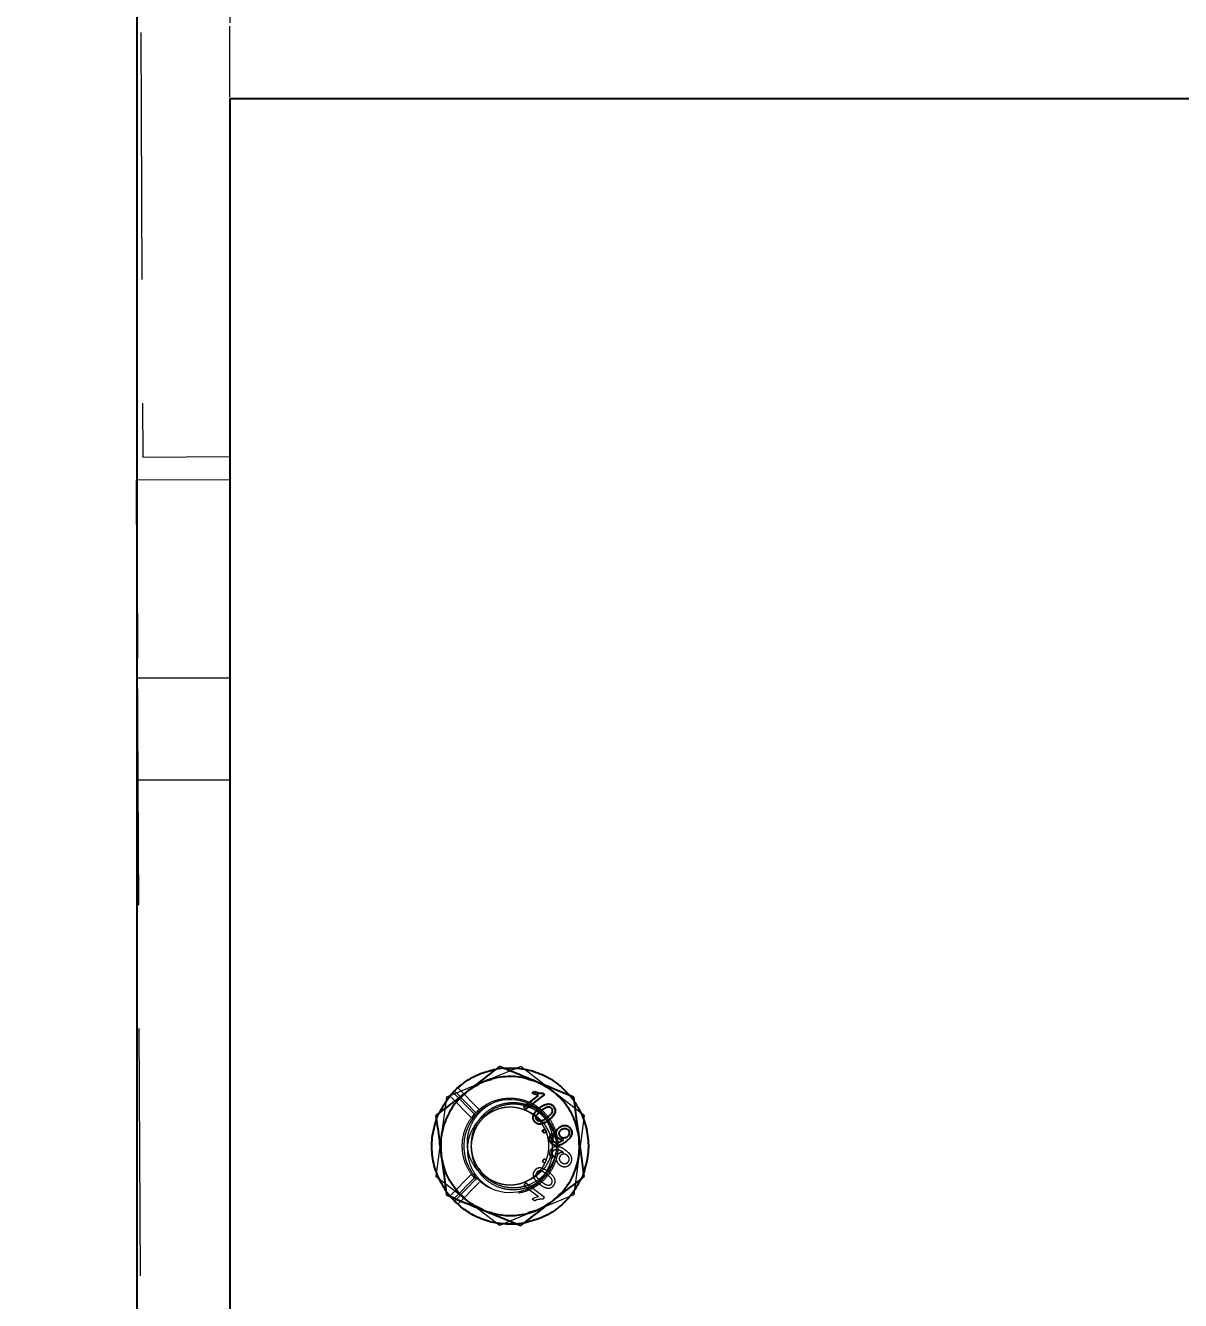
# Model space of a CAD drawing. Header units: millimetres. Extents: x 861 to 27901, y 673 to 17923.
# Drawn here: x 10047.2 to 10244.9, y 6566.1 to 6784.2 of the extents above; entities that cross this region are included whole.
import ezdxf

# ---------------------------------------------------------------- set-up
doc = ezdxf.new("R2010")
doc.units = ezdxf.units.MM
doc.header["$LTSCALE"] = 33.3
doc.linetypes.add('HIDDEN', pattern=[1.905, 1.27, -0.635])
doc.layers.add('CAPA_1', color=7, linetype='Continuous')
doc.styles.add('SLDTEXTSTYLE0', font='TXT', dxfattribs={"width": 0.75})
doc.dimstyles.new('SLDDIMSTYLE0', dxfattribs={"dimtxt": 66.6, "dimasz": 66.6, "dimexe": 0, "dimexo": 0.0625, "dimgap": 16.65, "dimtad": 2, "dimdec": 0, "dimlfac": 1.261261, "dimrnd": 1e-09, "dimzin": 12, "dimdsep": 46, "dimtxsty": 'SLDTEXTSTYLE0', "dimsah": 1, "dimcen": 0.09, "dimadec": 0, "dimazin": 3, "dimtfac": 1, "dimtdec": 0, "dimtofl": 0, "dimtmove": 0, "dimatfit": 3, "dimfxl": 1, "dimfrac": 2, "dimtolj": 1, "dimtzin": 12, "dimarcsym": 0})

# ---------------------------------------------------------------- blocks, each defined once
blk = doc.blocks.new('_D_13')
at = {"layer": 'CAPA_1', "transparency": 16777216}
for p, q in [((9823.17, 6912.25), (14695.32, 6912.25)), ((14662.02, 6912.25), (14662.02, 5357.98)), ((14240.18, 5357.98), (14695.32, 5357.98))]:
    blk.add_line(p, q, dxfattribs=at)
for points in [[(14662.02, 6912.25), (14651.77, 6845.65), (14672.27, 6845.65)], [(14662.02, 5357.98), (14672.27, 5424.58), (14651.77, 5424.58)]]:
    blk.add_solid(points, dxfattribs=at)
at = {"layer": 'CAPA_1', "transparency": 16777216, "insert": (14576.17, 6036.69), "char_height": 66.6, "attachment_point": 1, "rotation": 90, "style": 'SLDTEXTSTYLE0'}
blk.add_mtext('1960', dxfattribs=at)
blk = doc.blocks.new('_D_14')
at = {"layer": 'CAPA_1', "transparency": 16777216}
for p, q in [((9780.88, 6954.54), (9780.88, 7862.55)), ((10855.14, 5883.49), (10855.14, 7862.55)), ((9780.88, 7829.25), (10855.14, 7829.25))]:
    blk.add_line(p, q, dxfattribs=at)
for points in [[(9780.88, 7829.25), (9847.48, 7819.01), (9847.48, 7839.5)], [(10855.14, 7829.25), (10788.54, 7839.5), (10788.54, 7819.01)]]:
    blk.add_solid(points, dxfattribs=at)
at = {"layer": 'CAPA_1', "transparency": 16777216, "insert": (10219.59, 7915.1), "char_height": 66.6, "attachment_point": 1, "style": 'SLDTEXTSTYLE0'}
blk.add_mtext('1355', dxfattribs=at)

msp = doc.modelspace()

# ---------------------------------------------------------------- linework, layer by layer
at = {"color": 7, "linetype": 'Continuous', "lineweight": 25}
for p, q in [((10066.31, 6366.54), (10066.31, 7117.37)), ((10684.74, 6771.69), (10082.17, 6771.69)), ((10082.17, 6771.69), (10082.17, 6366.54)), ((10066.17, 6706.42), (10066.31, 6676.03)), ((10133.93, 6601.55), (10134.31, 6601.84)), ((10132.46, 6599.23), (10134.97, 6601.17)), ((10136.01, 6601.3), (10132.78, 6598.82)), ((10134.97, 6601.17), (10133.93, 6601.55)), ((10135.8, 6601.57), (10136.01, 6601.3)), ((10132.78, 6598.82), (10132.46, 6599.23)), ((10135.64, 6595.1), (10136.06, 6595.41)), ((10135.96, 6594.68), (10135.64, 6595.1)), ((10136.06, 6595.41), (10136.38, 6595)), ((10136.38, 6595), (10135.96, 6594.68)), ((10137.26, 6594.62), (10137.62, 6594.24)), ((10139.18, 6593.53), (10139.25, 6593.59)), ((10120.39, 6583.33), (10119.85, 6583.93)), ((10120.39, 6583.33), (10120.62, 6583.56)), ((10120.62, 6583.09), (10120.95, 6583.43))]:
    msp.add_line(p, q, dxfattribs=at)
at = {"color": 1, "linetype": 'HIDDEN', "lineweight": 18}
for p, q in [((10082.27, 6404.09), (10082.19, 6945.32)), ((10066.31, 6909.93), (10067.25, 6710.39)), ((10082.17, 6771.97), (10082.17, 6784.1)), ((10067.25, 6710.39), (10082.17, 6710.46)), ((10082.17, 6706.49), (10066.17, 6706.42)), ((10066.31, 6676.03), (10067.25, 6476.49)), ((10082.17, 6672.58), (10066.31, 6672.58)), ((10066.31, 6655.14), (10082.17, 6655.14)), ((10131.95, 6606.11), (10119.25, 6600.88)), ((10142.83, 6597.74), (10131.95, 6606.11)), ((10125.6, 6603.5), (10127.08, 6603.89)), ((10127.16, 6605.49), (10128.03, 6605.71)), ((10127.75, 6605.68), (10128.99, 6605.84)), ((10128.3, 6605.75), (10129.63, 6605.82)), ((10133.19, 6603.89), (10134.69, 6603.49)), ((10120.01, 6601.19), (10120.39, 6601.68)), ((10120.39, 6601.68), (10124.02, 6597.95)), ((10120.62, 6601.92), (10121.2, 6602.47)), ((10124.25, 6598.2), (10120.62, 6601.92)), ((10121.2, 6602.47), (10121.67, 6602.82)), ((10124.84, 6598.75), (10121.2, 6602.47)), ((10122.8, 6601.84), (10121.8, 6600.84)), ((10137.39, 6601.93), (10138.47, 6600.84)), ((10119.25, 6600.88), (10117.44, 6587.27)), ((10119.85, 6601.07), (10123.52, 6597.32)), ((10140.14, 6601.35), (10141.25, 6599.9)), ((10140.35, 6601.15), (10141.11, 6600.17)), ((10117.41, 6596.46), (10117.62, 6597.23)), ((10117.54, 6597.02), (10118.01, 6598.18)), ((10117.71, 6597.44), (10118.34, 6598.71)), ((10124.02, 6597.95), (10123.53, 6597.27)), ((10124.84, 6598.75), (10124.25, 6598.2)), ((10124.97, 6598.84), (10124.84, 6598.75)), ((10135.15, 6598.62), (10134.97, 6598.79)), ((10142.83, 6597.74), (10141.02, 6584.13)), ((10118.75, 6595.55), (10118.35, 6594.07)), ((10118.75, 6589.45), (10118.35, 6590.95)), ((10137.26, 6590.38), (10137.62, 6590.76)), ((10137.8, 6590.63), (10138, 6591.47)), ((10139.18, 6591.48), (10139.25, 6591.41)), ((10141.93, 6590.93), (10141.53, 6589.45)), ((10124.76, 6588.68), (10125.14, 6588.15)), ((10135.96, 6590.32), (10135.64, 6589.91)), ((10135.64, 6589.91), (10136.06, 6589.59)), ((10136.38, 6590), (10135.96, 6590.32)), ((10142.88, 6588.6), (10142.46, 6587.31)), ((10128.32, 6578.89), (10117.44, 6587.27)), ((10119.85, 6583.93), (10123.52, 6587.68)), ((10120.62, 6583.56), (10124.02, 6587.05)), ((10124.25, 6586.81), (10120.95, 6583.43)), ((10123.49, 6587.73), (10124.37, 6586.7)), ((10124.02, 6587.05), (10123.52, 6587.68)), ((10134.71, 6586.07), (10135.21, 6586.43)), ((10142.36, 6587.07), (10141.94, 6586.31)), ((10142.74, 6587.98), (10142.26, 6586.83)), ((10120.69, 6583.03), (10119.14, 6584.88)), ((10119.85, 6583.93), (10119.16, 6584.84)), ((10124.84, 6586.26), (10121.2, 6582.53)), ((10122.88, 6583.08), (10121.8, 6584.16)), ((10132.78, 6586.19), (10132.46, 6585.77)), ((10132.46, 6585.77), (10134.97, 6583.84)), ((10136.01, 6583.7), (10132.78, 6586.19)), ((10141.02, 6584.13), (10128.32, 6578.89)), ((10134.97, 6583.84), (10133.93, 6583.46)), ((10133.93, 6583.46), (10134.31, 6583.16)), ((10135.8, 6583.44), (10136.01, 6583.7)), ((10134.67, 6581.51), (10133.19, 6581.11)), ((10132.6, 6579.35), (10130.76, 6579.18)), ((10132.52, 6579.33), (10131.28, 6579.16))]:
    msp.add_line(p, q, dxfattribs=at)
msp.add_arc((10130.14, 6592.5), 7.93, 37.5876, 307.5876, dxfattribs=at)
at = {"color": 7, "linetype": 'Continuous', "lineweight": 25}
for points, knots in [([(10128.32, 6606.11), (10127.37, 6605.38), (10125.59, 6604.01), (10123.74, 6602.59), (10122.88, 6601.93)], [0, 0, 0, 0, 0.532771, 1, 1, 1, 1]), ([(10134.67, 6603.5), (10133.67, 6603.91), (10131.52, 6604.8), (10129.43, 6605.66), (10128.32, 6606.11)], [0, 0, 0, 0, 0.467229, 1, 1, 1, 1]), ([(10122.88, 6601.93), (10122.02, 6601.26), (10120.18, 6599.84), (10118.39, 6598.47), (10117.44, 6597.74)], [0, 0, 0, 0, 0.467229, 1, 1, 1, 1]), ([(10134.31, 6601.84), (10134.55, 6601.74), (10135.02, 6601.53), (10135.54, 6601.56), (10135.8, 6601.57)], [0, 0, 0, 0, 0.5008657, 1, 1, 1, 1]), ([(10141.02, 6600.88), (10139.91, 6601.34), (10137.83, 6602.2), (10135.68, 6603.08), (10134.67, 6603.5)], [0, 0, 0, 0, 0.532771, 1, 1, 1, 1]), ([(10135.17, 6599.01), (10135.35, 6599.15), (10135.72, 6599.42), (10136.26, 6599.66), (10136.72, 6599.72), (10137.07, 6599.66), (10137.37, 6599.5), (10137.52, 6599.32), (10137.6, 6599.23)], [0, 0, 0, 0, 0.250482, 0.500346, 0.631705, 0.750221, 0.874987, 1, 1, 1, 1]), ([(10141.93, 6594.07), (10141.78, 6595.15), (10141.47, 6597.46), (10141.18, 6599.69), (10141.02, 6600.88)], [0, 0, 0, 0, 0.467229, 1, 1, 1, 1]), ([(10117.44, 6597.74), (10117.6, 6596.55), (10117.9, 6594.32), (10118.2, 6592.01), (10118.35, 6590.93)], [0, 0, 0, 0, 0.532771, 1, 1, 1, 1]), ([(10134.33, 6596.72), (10134.24, 6596.86), (10134.09, 6597.08), (10134.06, 6597.38), (10134.06, 6597.55), (10134.08, 6597.64), (10134.09, 6597.68)], [0, 0, 0, 0, 0.498795, 0.749148, 0.874576, 1, 1, 1, 1]), ([(10134.09, 6597.68), (10134.14, 6597.81), (10134.24, 6598.09), (10134.61, 6598.55), (10134.94, 6598.82), (10135.17, 6599.01)], [0, 0, 0, 0, 0.249754, 0.499871, 1, 1, 1, 1]), ([(10134.7, 6597), (10134.66, 6597.08), (10134.57, 6597.22), (10134.56, 6597.47), (10134.62, 6597.72), (10134.9, 6598.13), (10135.23, 6598.39), (10135.49, 6598.6)], [0, 0, 0, 0, 0.124696, 0.249462, 0.374432, 0.499637, 1, 1, 1, 1]), ([(10136.44, 6597.36), (10136.18, 6597.16), (10135.84, 6596.91), (10135.37, 6596.74), (10135.12, 6596.75), (10134.88, 6596.82), (10134.76, 6596.94), (10134.7, 6597)], [0, 0, 0, 0, 0.50041, 0.625613, 0.75058, 0.875344, 1, 1, 1, 1]), ([(10135.49, 6598.6), (10135.67, 6598.73), (10135.94, 6598.93), (10136.34, 6599.14), (10136.56, 6599.19), (10136.67, 6599.21)], [0, 0, 0, 0, 0.5003723, 0.7505151, 1, 1, 1, 1]), ([(10137.22, 6598.95), (10137.27, 6598.88), (10137.36, 6598.74), (10137.37, 6598.48), (10137.31, 6598.24), (10137.03, 6597.82), (10136.7, 6597.56), (10136.44, 6597.36)], [0, 0, 0, 0, 0.124745, 0.249484, 0.374471, 0.499648, 1, 1, 1, 1]), ([(10136.67, 6599.21), (10136.72, 6599.21), (10136.83, 6599.21), (10136.98, 6599.16), (10137.12, 6599.07), (10137.19, 6598.99), (10137.22, 6598.95)], [0, 0, 0, 0, 0.250158, 0.500156, 0.750032, 1, 1, 1, 1]), ([(10137.6, 6599.23), (10137.66, 6599.14), (10137.79, 6598.95), (10137.88, 6598.61), (10137.85, 6598.26), (10137.56, 6597.62), (10137.11, 6597.24), (10136.76, 6596.94)], [0, 0, 0, 0, 0.125373, 0.250644, 0.375698, 0.501113, 1, 1, 1, 1]), ([(10136.76, 6596.94), (10136.57, 6596.81), (10136.2, 6596.53), (10135.67, 6596.29), (10135.21, 6596.23), (10134.86, 6596.28), (10134.56, 6596.46), (10134.41, 6596.63), (10134.33, 6596.72)], [0, 0, 0, 0, 0.250476, 0.500347, 0.625768, 0.750176, 0.87497, 1, 1, 1, 1]), ([(10138.26, 6594), (10138.22, 6594.07), (10138.12, 6594.21), (10138.05, 6594.44), (10138.02, 6594.68), (10138.05, 6594.93), (10138.13, 6595.16), (10138.29, 6595.45), (10138.47, 6595.61), (10138.6, 6595.72)], [0, 0, 0, 0, 0.125074, 0.250064, 0.373261, 0.500199, 0.624296, 0.750369, 1, 1, 1, 1]), ([(10138.73, 6594.17), (10138.67, 6594.26), (10138.59, 6594.39), (10138.55, 6594.6), (10138.55, 6594.76), (10138.6, 6594.92), (10138.69, 6595.11), (10138.81, 6595.22), (10138.89, 6595.29)], [0, 0, 0, 0, 0.249521, 0.373851, 0.499889, 0.624096, 0.750315, 1, 1, 1, 1]), ([(10138.6, 6595.72), (10138.74, 6595.82), (10138.96, 6595.96), (10139.3, 6596.04), (10139.56, 6596.05), (10139.81, 6596), (10140.13, 6595.87), (10140.31, 6595.68), (10140.43, 6595.56)], [0, 0, 0, 0, 0.249869, 0.376454, 0.500348, 0.627239, 0.750824, 1, 1, 1, 1]), ([(10138.89, 6595.29), (10138.99, 6595.35), (10139.18, 6595.48), (10139.47, 6595.52), (10139.69, 6595.49), (10139.91, 6595.41), (10140.03, 6595.29), (10140.11, 6595.21)], [0, 0, 0, 0, 0.25025, 0.499842, 0.629576, 0.750665, 1, 1, 1, 1]), ([(10140.43, 6595.56), (10140.49, 6595.46), (10140.62, 6595.27), (10140.7, 6594.94), (10140.7, 6594.6), (10140.58, 6594.17), (10140.24, 6593.71), (10139.89, 6593.43), (10139.71, 6593.28)], [0, 0, 0, 0, 0.125064, 0.25009, 0.37511, 0.500169, 0.749441, 1, 1, 1, 1]), ([(10140.11, 6595.21), (10140.16, 6595.11), (10140.25, 6594.97), (10140.27, 6594.76), (10140.25, 6594.59), (10140.2, 6594.44), (10140.09, 6594.25), (10139.96, 6594.14), (10139.88, 6594.07)], [0, 0, 0, 0, 0.249017, 0.372138, 0.499365, 0.623562, 0.749893, 1, 1, 1, 1]), ([(10137.12, 6593.1), (10137.04, 6593.22), (10136.92, 6593.39), (10136.86, 6593.68), (10136.86, 6593.96), (10136.97, 6594.31), (10137.16, 6594.52), (10137.26, 6594.62)], [0, 0, 0, 0, 0.249859, 0.375718, 0.500481, 0.749846, 1, 1, 1, 1]), ([(10139.71, 6593.28), (10139.51, 6593.14), (10139.12, 6592.85), (10138.54, 6592.61), (10138.05, 6592.57), (10137.69, 6592.64), (10137.36, 6592.82), (10137.2, 6593), (10137.12, 6593.1)], [0, 0, 0, 0, 0.2504849, 0.5001185, 0.6278992, 0.7500924, 0.8749937, 1, 1, 1, 1]), ([(10137.62, 6594.24), (10137.56, 6594.17), (10137.46, 6594.05), (10137.38, 6593.85), (10137.37, 6593.7), (10137.39, 6593.58), (10137.44, 6593.46), (10137.48, 6593.39), (10137.51, 6593.36)], [0, 0, 0, 0, 0.276477, 0.499318, 0.623718, 0.749496, 0.874756, 1, 1, 1, 1]), ([(10137.51, 6593.36), (10137.56, 6593.3), (10137.66, 6593.19), (10137.88, 6593.08), (10138.12, 6593.04), (10138.58, 6593.15), (10138.91, 6593.36), (10139.18, 6593.53)], [0, 0, 0, 0, 0.125207, 0.25031, 0.375339, 0.50062, 1, 1, 1, 1]), ([(10139.25, 6593.59), (10139.16, 6593.59), (10138.97, 6593.58), (10138.7, 6593.66), (10138.45, 6593.79), (10138.33, 6593.93), (10138.26, 6594)], [0, 0, 0, 0, 0.248943, 0.49945, 0.750285, 1, 1, 1, 1]), ([(10139.88, 6594.07), (10139.79, 6594.01), (10139.65, 6593.92), (10139.44, 6593.86), (10139.28, 6593.85), (10139.12, 6593.88), (10138.92, 6593.97), (10138.81, 6594.09), (10138.73, 6594.17)], [0, 0, 0, 0, 0.249976, 0.378222, 0.500342, 0.627452, 0.750811, 1, 1, 1, 1]), ([(10142.83, 6587.27), (10142.67, 6588.46), (10142.38, 6590.69), (10142.07, 6593), (10141.93, 6594.07)], [0, 0, 0, 0, 0.532771, 1, 1, 1, 1]), ([(10118.35, 6590.93), (10118.49, 6589.85), (10118.8, 6587.55), (10119.1, 6585.32), (10119.25, 6584.13)], [0, 0, 0, 0, 0.467229, 1, 1, 1, 1]), ([(10137.39, 6583.08), (10138.25, 6583.74), (10140.1, 6585.16), (10141.88, 6586.53), (10142.83, 6587.27)], [0, 0, 0, 0, 0.467229, 1, 1, 1, 1]), ([(10119.25, 6584.13), (10120.36, 6583.67), (10122.45, 6582.81), (10124.6, 6581.92), (10125.6, 6581.51)], [0, 0, 0, 0, 0.532771, 1, 1, 1, 1]), ([(10131.95, 6578.89), (10132.9, 6579.62), (10134.69, 6581), (10136.53, 6582.42), (10137.39, 6583.08)], [0, 0, 0, 0, 0.532771, 1, 1, 1, 1]), ([(10125.6, 6581.51), (10126.61, 6581.09), (10128.76, 6580.21), (10130.84, 6579.35), (10131.95, 6578.89)], [0, 0, 0, 0, 0.467229, 1, 1, 1, 1])]:
    msp.add_open_spline(points, degree=3, knots=knots, dxfattribs=at)
for points in [[(10118.01, 6598.18), (10118.53, 6599.11), (10119.56, 6600.98), (10121.9, 6603.2), (10124.65, 6604.89), (10126.72, 6605.41), (10127.75, 6605.68)], [(10134.67, 6603.5), (10133.68, 6603.82), (10131.7, 6604.47), (10128.55, 6604.41), (10125.49, 6603.64), (10123.75, 6602.5), (10122.88, 6601.93)], [(10128.99, 6605.84), (10130.06, 6605.86), (10132.19, 6605.9), (10135.28, 6604.98), (10138.12, 6603.45), (10139.61, 6601.92), (10140.35, 6601.15)], [(10122.88, 6601.93), (10122.11, 6601.23), (10120.56, 6599.84), (10119.03, 6597.08), (10118.17, 6594.05), (10118.29, 6591.97), (10118.35, 6590.93)], [(10141.93, 6594.07), (10141.71, 6595.09), (10141.28, 6597.13), (10139.66, 6599.83), (10137.46, 6602.09), (10135.6, 6603.03), (10134.67, 6603.5)], [(10141.11, 6600.17), (10141.66, 6599.25), (10142.76, 6597.42), (10143.52, 6594.28), (10143.61, 6591.06), (10143.03, 6589.01), (10142.74, 6587.98)], [(10119.16, 6584.84), (10118.61, 6585.75), (10117.51, 6587.58), (10116.76, 6590.72), (10116.66, 6593.94), (10117.25, 6596), (10117.54, 6597.02)], [(10137.39, 6583.08), (10138.17, 6583.77), (10139.72, 6585.17), (10141.24, 6587.92), (10142.1, 6590.95), (10141.98, 6593.03), (10141.93, 6594.07)], [(10125.6, 6581.51), (10124.67, 6581.98), (10122.81, 6582.91), (10120.62, 6585.18), (10118.99, 6587.87), (10118.56, 6589.91), (10118.35, 6590.93)], [(10142.26, 6586.83), (10141.74, 6585.89), (10140.71, 6584.03), (10138.37, 6581.81), (10135.62, 6580.11), (10133.56, 6579.59), (10132.52, 6579.33)], [(10131.28, 6579.16), (10130.3, 6579.14), (10128.34, 6579.1), (10125.48, 6579.85), (10122.82, 6581.13), (10121.35, 6582.44), (10120.62, 6583.09)], [(10125.6, 6581.51), (10126.59, 6581.18), (10128.57, 6580.54), (10131.72, 6580.59), (10134.78, 6581.36), (10136.52, 6582.51), (10137.39, 6583.08)]]:
    msp.add_open_spline(points, degree=3, dxfattribs=at)
at = {"color": 1, "linetype": 'HIDDEN', "lineweight": 18}
for points in [[(10123.52, 6587.68), (10123.23, 6588.12), (10122.66, 6589.01), (10122.15, 6590.5), (10121.91, 6592.06), (10121.98, 6593.64), (10122.34, 6595.18), (10123, 6596.62), (10123.91, 6597.9), (10125.06, 6598.99), (10126.39, 6599.84), (10127.86, 6600.42), (10129.41, 6600.71), (10130.99, 6600.7), (10132.54, 6600.39), (10134, 6599.78), (10135.32, 6598.91), (10136.44, 6597.81), (10137.34, 6596.5), (10137.97, 6595.06), (10138.31, 6593.51), (10138.36, 6591.94), (10138.1, 6590.38), (10137.55, 6588.9), (10136.72, 6587.55), (10135.66, 6586.38), (10134.39, 6585.44), (10132.96, 6584.76), (10131.43, 6584.36), (10129.86, 6584.27), (10128.29, 6584.47), (10126.79, 6584.97), (10125.41, 6585.74), (10124.64, 6586.45), (10124.25, 6586.81)], [(10136.42, 6597.34), (10136.71, 6596.91), (10137.3, 6596.05), (10137.84, 6594.57), (10138.11, 6593.02), (10138.04, 6591.98), (10138, 6591.46)], [(10124.87, 6588.45), (10124.63, 6588.81), (10124.14, 6589.53), (10123.69, 6590.77), (10123.45, 6592.07), (10123.52, 6592.94), (10123.55, 6593.37)]]:
    msp.add_open_spline(points, degree=3, dxfattribs=at)
for points, knots in [([(10127.75, 6586.31), (10127.27, 6586.48), (10126.32, 6586.83), (10125.08, 6587.74), (10124.08, 6588.88), (10123.42, 6590.06), (10123.05, 6591.15), (10122.86, 6592.07), (10122.8, 6592.99), (10122.85, 6593.9), (10123.05, 6595.04), (10123.53, 6596.36), (10124.4, 6597.72), (10125.53, 6598.9), (10126.44, 6599.46), (10126.9, 6599.74)], [0, 0, 0, 0, 0.0884669, 0.1769349, 0.2650834, 0.3527, 0.4108612, 0.4655161, 0.5166219, 0.5704007, 0.624458, 0.7185526, 0.8130007, 0.9065185, 1, 1, 1, 1]), ([(10123.55, 6593.37), (10123.6, 6593.84), (10123.71, 6594.76), (10124.31, 6596.32), (10125.44, 6597.89), (10127.17, 6599.18), (10129.16, 6599.89), (10131.26, 6600.03), (10133.31, 6599.57), (10135.1, 6598.65), (10136.01, 6597.75), (10136.42, 6597.34)], [0, 0, 0, 0, 0.081677, 0.161349, 0.291035, 0.413148, 0.534221, 0.654764, 0.776345, 0.898838, 1, 1, 1, 1]), ([(10138, 6593.54), (10137.91, 6593.91), (10137.72, 6594.65), (10137.29, 6595.6), (10136.79, 6596.43), (10136.2, 6597.19), (10135.27, 6598.1), (10134.3, 6598.74), (10133.43, 6599.12), (10132.95, 6599.3), (10132.43, 6599.46), (10131.41, 6599.67), (10129.87, 6599.71), (10127.93, 6599.2), (10126.37, 6598.34), (10125.7, 6597.51), (10125.46, 6597.21)], [0, 0, 0, 0, 0.070135, 0.140281, 0.190687, 0.249196, 0.315697, 0.431363, 0.460405, 0.489473, 0.525566, 0.561183, 0.681036, 0.804508, 0.929083, 1, 1, 1, 1]), ([(10132.99, 6599.9), (10133.81, 6599.41), (10135.22, 6598.56), (10136.7, 6596.48), (10137.42, 6594.49), (10137.4, 6593.11), (10137.4, 6592.61)], [0, 0, 0, 0, 0.314683, 0.541267, 0.834431, 1, 1, 1, 1]), ([(10127.75, 6598.7), (10127.27, 6598.52), (10126.32, 6598.17), (10125.08, 6597.26), (10124.08, 6596.12), (10123.42, 6594.94), (10123.05, 6593.85), (10122.86, 6592.93), (10122.8, 6592.02), (10122.85, 6591.11), (10123.05, 6589.97), (10123.53, 6588.65), (10124.4, 6587.28), (10125.53, 6586.1), (10126.44, 6585.54), (10126.9, 6585.26)], [0, 0, 0, 0, 0.0884669, 0.1769351, 0.2650838, 0.3527004, 0.4108615, 0.4655166, 0.5166225, 0.5704014, 0.6244588, 0.718553, 0.8130009, 0.9065186, 1, 1, 1, 1]), ([(10124.87, 6588.45), (10124.77, 6588.6), (10124.49, 6588.98), (10124.07, 6589.75), (10123.72, 6590.68), (10123.52, 6591.68), (10123.48, 6592.55), (10123.58, 6593.97), (10124.04, 6595.34), (10124.84, 6596.53), (10125.41, 6597.19), (10126.15, 6597.85), (10127.15, 6598.48), (10128.18, 6598.88), (10129.06, 6599.07), (10129.79, 6599.15), (10130.43, 6599.15), (10131.15, 6599.08), (10131.86, 6598.94), (10132.68, 6598.66), (10133.52, 6598.24), (10134.29, 6597.71), (10134.93, 6597.12), (10135.4, 6596.57), (10135.82, 6595.97), (10136.23, 6595.2), (10136.53, 6594.37), (10136.7, 6593.59), (10136.78, 6592.87), (10136.78, 6592.22), (10136.72, 6591.57), (10136.62, 6591), (10136.44, 6590.37), (10136.2, 6589.76), (10135.81, 6589), (10135.17, 6588.11), (10134.24, 6587.23), (10133.14, 6586.53), (10132.11, 6586.13), (10131.23, 6585.94), (10130.48, 6585.85), (10129.84, 6585.86), (10129.41, 6585.9), (10129.08, 6585.94), (10128.63, 6586.02), (10128.01, 6586.2), (10127.4, 6586.44), (10126.82, 6586.73), (10126.31, 6587.07), (10125.87, 6587.41), (10125.38, 6587.85), (10125.08, 6588.21), (10124.87, 6588.45)], [0, 0, 0, 0, 0.01314, 0.034011, 0.062596, 0.084729, 0.106977, 0.125154, 0.187318, 0.207595, 0.228024, 0.249854, 0.278759, 0.312342, 0.328749, 0.343676, 0.365095, 0.374879, 0.395718, 0.416558, 0.437428, 0.462841, 0.483659, 0.499913, 0.515355, 0.536194, 0.562424, 0.5782, 0.593707, 0.614367, 0.624959, 0.640593, 0.656226, 0.67186, 0.687493, 0.718269, 0.749968, 0.778469, 0.812432, 0.828091, 0.843726, 0.866145, 0.874033, 0.87496, 0.89059, 0.906221, 0.921852, 0.937484, 0.952714, 0.966021, 0.977405, 1, 1, 1, 1]), ([(10124.87, 6588.45), (10125.07, 6588.22), (10125.56, 6587.64), (10126.27, 6587.08), (10126.92, 6586.69), (10127.38, 6586.45), (10127.96, 6586.22), (10128.4, 6586.09), (10128.64, 6586.03), (10128.64, 6586.03), (10128.64, 6586.03), (10128.64, 6586.03), (10128.64, 6586.03), (10128.64, 6586.03), (10128.65, 6586.03), (10128.67, 6586.03), (10128.7, 6586.02), (10128.76, 6586), (10128.98, 6585.96), (10129.69, 6585.85), (10130.5, 6585.84), (10131.29, 6585.96), (10131.74, 6586.05), (10132.24, 6586.2), (10132.69, 6586.37), (10132.96, 6586.49), (10133.24, 6586.63), (10133.58, 6586.81), (10134.06, 6587.13), (10134.5, 6587.49), (10134.89, 6587.86), (10135.28, 6588.28), (10135.67, 6588.8), (10135.97, 6589.31), (10136.13, 6589.65), (10136.26, 6589.92), (10136.41, 6590.29), (10136.57, 6590.83), (10136.69, 6591.39), (10136.77, 6591.99), (10136.79, 6592.58), (10136.75, 6593.13), (10136.68, 6593.65), (10136.61, 6594), (10136.51, 6594.39), (10136.38, 6594.78), (10136.18, 6595.28), (10135.96, 6595.7), (10135.75, 6596.06), (10135.4, 6596.57), (10134.86, 6597.22), (10134.07, 6597.89), (10133.28, 6598.37), (10132.55, 6598.7), (10131.85, 6598.93), (10131.15, 6599.08), (10130.44, 6599.15), (10129.2, 6599.14), (10127.44, 6598.72), (10125.52, 6597.45), (10124.08, 6595.6), (10123.73, 6594.12), (10123.55, 6593.37)], [0, 0, 0, 0, 0.025018, 0.062504, 0.073566, 0.087681, 0.104849, 0.125068, 0.125079, 0.125087, 0.125102, 0.125129, 0.125179, 0.12527, 0.125441, 0.125776, 0.126463, 0.127978, 0.131601, 0.144205, 0.187536, 0.197484, 0.209575, 0.225521, 0.240832, 0.248979, 0.250103, 0.265746, 0.281389, 0.297031, 0.312674, 0.325764, 0.344005, 0.365935, 0.374106, 0.375251, 0.3909, 0.406548, 0.422197, 0.437845, 0.455998, 0.471064, 0.483041, 0.498692, 0.500434, 0.516901, 0.531701, 0.544834, 0.556299, 0.566097, 0.595322, 0.625555, 0.651344, 0.670839, 0.691704, 0.711626, 0.729801, 0.75065, 0.812987, 0.875324, 0.937662, 1, 1, 1, 1]), ([(10132.99, 6585.1), (10133.81, 6585.6), (10135.22, 6586.44), (10136.71, 6588.52), (10137.41, 6590.57), (10137.48, 6592.87), (10136.87, 6595.13), (10135.55, 6596.93), (10134.11, 6598.04), (10133.27, 6598.39), (10132.85, 6598.57)], [0, 0, 0, 0, 0.165811, 0.285202, 0.439675, 0.538047, 0.684858, 0.841006, 0.920501, 1, 1, 1, 1]), ([(10141.53, 6595.55), (10141.72, 6595.06), (10141.94, 6594.52), (10141.93, 6593.96), (10141.93, 6593.92)], [0, 0, 0, 0, 0.928699, 1, 1, 1, 1]), ([(10123.55, 6591.63), (10123.6, 6591.18), (10123.7, 6590.28), (10124.29, 6588.73), (10125.37, 6587.19), (10127.05, 6585.9), (10128.98, 6585.16), (10131.03, 6584.96), (10133.05, 6585.35), (10134.94, 6586.23), (10135.93, 6587.19), (10136.42, 6587.67)], [0, 0, 0, 0, 0.079904, 0.158094, 0.285739, 0.405204, 0.52378, 0.641697, 0.760432, 0.880232, 1, 1, 1, 1]), ([(10138, 6591.46), (10137.9, 6591.09), (10137.72, 6590.34), (10137.28, 6589.38), (10136.76, 6588.54), (10136.16, 6587.77), (10135.2, 6586.85), (10134.21, 6586.22), (10133.33, 6585.84), (10132.83, 6585.66), (10132.26, 6585.5), (10131.17, 6585.31), (10129.59, 6585.33), (10127.95, 6585.82), (10126.76, 6586.5), (10125.76, 6587.27), (10125.21, 6588), (10124.87, 6588.45)], [0, 0, 0, 0, 0.067279, 0.134568, 0.183274, 0.23986, 0.30429, 0.415384, 0.443253, 0.471146, 0.508796, 0.546077, 0.663183, 0.781775, 0.841704, 0.901704, 1, 1, 1, 1]), ([(10137.4, 6592.4), (10137.24, 6591.57), (10136.91, 6589.86), (10135.54, 6588.07), (10134.11, 6586.97), (10133.27, 6586.62), (10132.85, 6586.44)], [0, 0, 0, 0, 0.3159, 0.654861, 0.827426, 1, 1, 1, 1]), ([(10138, 6591.46), (10137.9, 6590.95), (10137.71, 6589.94), (10137.21, 6588.87), (10136.81, 6588.21), (10136.59, 6587.89), (10136.35, 6587.58), (10136.15, 6587.34), (10135.96, 6587.12), (10135.61, 6586.75), (10135.25, 6586.45), (10134.97, 6586.22)], [0, 0, 0, 0, 0.249952, 0.499906, 0.562471, 0.625034, 0.687596, 0.750157, 0.77567, 0.825835, 1, 1, 1, 1]), ([(10137.12, 6591.91), (10137.04, 6591.79), (10136.92, 6591.61), (10136.86, 6591.33), (10136.86, 6591.05), (10136.97, 6590.7), (10137.16, 6590.49), (10137.26, 6590.38)], [0, 0, 0, 0, 0.249859, 0.375956, 0.500482, 0.749847, 1, 1, 1, 1]), ([(10139.71, 6591.72), (10139.51, 6591.86), (10139.12, 6592.15), (10138.54, 6592.4), (10138.05, 6592.44), (10137.69, 6592.36), (10137.36, 6592.19), (10137.2, 6592), (10137.12, 6591.91)], [0, 0, 0, 0, 0.250485, 0.500118, 0.62804, 0.750092, 0.874994, 1, 1, 1, 1]), ([(10137.62, 6590.76), (10137.56, 6590.83), (10137.46, 6590.96), (10137.38, 6591.15), (10137.37, 6591.31), (10137.4, 6591.47), (10137.46, 6591.57), (10137.51, 6591.64)], [0, 0, 0, 0, 0.277074, 0.499914, 0.624834, 0.750381, 1, 1, 1, 1]), ([(10137.51, 6591.64), (10137.56, 6591.7), (10137.66, 6591.82), (10137.88, 6591.92), (10138.12, 6591.96), (10138.58, 6591.86), (10138.91, 6591.65), (10139.18, 6591.48)], [0, 0, 0, 0, 0.125207, 0.25031, 0.375339, 0.50062, 1, 1, 1, 1]), ([(10138.26, 6591), (10138.24, 6590.97), (10138.19, 6590.9), (10138.11, 6590.76), (10138.05, 6590.56), (10138.02, 6590.32), (10138.05, 6590.08), (10138.13, 6589.84), (10138.29, 6589.56), (10138.47, 6589.39), (10138.6, 6589.28)], [0, 0, 0, 0, 0.062611, 0.125226, 0.250194, 0.373586, 0.500286, 0.62458, 0.750412, 1, 1, 1, 1]), ([(10139.25, 6591.41), (10139.16, 6591.42), (10138.97, 6591.43), (10138.7, 6591.34), (10138.45, 6591.21), (10138.33, 6591.07), (10138.26, 6591)], [0, 0, 0, 0, 0.2495405, 0.5019797, 0.7513718, 1, 1, 1, 1]), ([(10138.73, 6590.84), (10138.67, 6590.75), (10138.59, 6590.61), (10138.55, 6590.4), (10138.55, 6590.24), (10138.6, 6590.09), (10138.69, 6589.89), (10138.81, 6589.79), (10138.89, 6589.72)], [0, 0, 0, 0, 0.24952, 0.373528, 0.499888, 0.62379, 0.750316, 1, 1, 1, 1]), ([(10139.88, 6590.93), (10139.79, 6590.99), (10139.65, 6591.09), (10139.44, 6591.14), (10139.28, 6591.15), (10139.12, 6591.12), (10138.92, 6591.04), (10138.81, 6590.92), (10138.73, 6590.84)], [0, 0, 0, 0, 0.249977, 0.377915, 0.500342, 0.627106, 0.750811, 1, 1, 1, 1]), ([(10140.43, 6589.45), (10140.49, 6589.54), (10140.62, 6589.73), (10140.7, 6590.06), (10140.7, 6590.4), (10140.58, 6590.84), (10140.24, 6591.3), (10139.89, 6591.58), (10139.71, 6591.72)], [0, 0, 0, 0, 0.1250636, 0.2500896, 0.37511, 0.5001694, 0.749441, 1, 1, 1, 1]), ([(10140.11, 6589.8), (10140.16, 6589.89), (10140.25, 6590.03), (10140.27, 6590.25), (10140.25, 6590.41), (10140.2, 6590.57), (10140.09, 6590.75), (10139.96, 6590.86), (10139.88, 6590.93)], [0, 0, 0, 0, 0.2490172, 0.3718447, 0.4993648, 0.6232259, 0.7498924, 1, 1, 1, 1]), ([(10136.76, 6588.06), (10136.57, 6588.2), (10136.2, 6588.47), (10135.67, 6588.71), (10135.21, 6588.78), (10134.86, 6588.72), (10134.56, 6588.55), (10134.41, 6588.37), (10134.33, 6588.29)], [0, 0, 0, 0, 0.250472, 0.500339, 0.626188, 0.75018, 0.874972, 1, 1, 1, 1]), ([(10136.76, 6588.06), (10136.57, 6588.2), (10136.2, 6588.47), (10135.67, 6588.71), (10135.21, 6588.78), (10134.86, 6588.72), (10134.56, 6588.55), (10134.41, 6588.37), (10134.33, 6588.29)], [0, 0, 0, 0, 0.250476, 0.500347, 0.625768, 0.750176, 0.87497, 1, 1, 1, 1]), ([(10138.6, 6589.28), (10138.74, 6589.19), (10138.96, 6589.04), (10139.3, 6588.96), (10139.56, 6588.96), (10139.81, 6589), (10140.13, 6589.13), (10140.31, 6589.32), (10140.43, 6589.45)], [0, 0, 0, 0, 0.249869, 0.376654, 0.500348, 0.627459, 0.750824, 1, 1, 1, 1]), ([(10138.89, 6589.72), (10138.99, 6589.65), (10139.18, 6589.52), (10139.47, 6589.48), (10139.69, 6589.51), (10139.91, 6589.59), (10140.03, 6589.72), (10140.11, 6589.8)], [0, 0, 0, 0, 0.25025, 0.499841, 0.629288, 0.750666, 1, 1, 1, 1]), ([(10134.33, 6588.29), (10134.24, 6588.14), (10134.1, 6587.92), (10134.05, 6587.58), (10134.07, 6587.41), (10134.09, 6587.33)], [0, 0, 0, 0, 0.499036, 0.74951, 1, 1, 1, 1]), ([(10134.33, 6588.29), (10134.24, 6588.14), (10134.09, 6587.92), (10134.06, 6587.62), (10134.06, 6587.45), (10134.08, 6587.37), (10134.09, 6587.33)], [0, 0, 0, 0, 0.498795, 0.749148, 0.874576, 1, 1, 1, 1]), ([(10134.09, 6587.33), (10134.14, 6587.19), (10134.24, 6586.92), (10134.61, 6586.46), (10134.94, 6586.18), (10135.17, 6586)], [0, 0, 0, 0, 0.249754, 0.499871, 1, 1, 1, 1]), ([(10134.7, 6588), (10134.66, 6587.93), (10134.57, 6587.79), (10134.56, 6587.53), (10134.62, 6587.29), (10134.9, 6586.87), (10135.23, 6586.61), (10135.49, 6586.41)], [0, 0, 0, 0, 0.124696, 0.249462, 0.374432, 0.499637, 1, 1, 1, 1]), ([(10136.44, 6587.65), (10136.18, 6587.85), (10135.84, 6588.1), (10135.37, 6588.26), (10135.12, 6588.26), (10134.88, 6588.18), (10134.76, 6588.06), (10134.7, 6588)], [0, 0, 0, 0, 0.50041, 0.625613, 0.75058, 0.875344, 1, 1, 1, 1]), ([(10135.49, 6586.41), (10135.67, 6586.28), (10135.94, 6586.08), (10136.34, 6585.86), (10136.56, 6585.82), (10136.67, 6585.79)], [0, 0, 0, 0, 0.5003723, 0.7505151, 1, 1, 1, 1]), ([(10137.22, 6586.05), (10137.27, 6586.12), (10137.36, 6586.27), (10137.37, 6586.52), (10137.31, 6586.76), (10137.03, 6587.18), (10136.7, 6587.44), (10136.44, 6587.65)], [0, 0, 0, 0, 0.124745, 0.249484, 0.374471, 0.499648, 1, 1, 1, 1]), ([(10137.6, 6585.77), (10137.66, 6585.87), (10137.79, 6586.06), (10137.88, 6586.4), (10137.85, 6586.75), (10137.56, 6587.38), (10137.11, 6587.76), (10136.76, 6588.06)], [0, 0, 0, 0, 0.125373, 0.250644, 0.375698, 0.501113, 1, 1, 1, 1]), ([(10135.17, 6586), (10135.35, 6585.86), (10135.72, 6585.59), (10136.26, 6585.34), (10136.72, 6585.28), (10137.07, 6585.34), (10137.37, 6585.51), (10137.52, 6585.68), (10137.6, 6585.77)], [0, 0, 0, 0, 0.250482, 0.500345, 0.631866, 0.750221, 0.874987, 1, 1, 1, 1]), ([(10136.67, 6585.79), (10136.72, 6585.8), (10136.83, 6585.8), (10136.98, 6585.85), (10137.09, 6585.92), (10137.17, 6585.99), (10137.21, 6586.03), (10137.22, 6586.05)], [0, 0, 0, 0, 0.2500549, 0.4999486, 0.7497221, 0.8748571, 1, 1, 1, 1]), ([(10138.47, 6584.16), (10138.14, 6583.74), (10137.78, 6583.29), (10137.29, 6583.02), (10137.26, 6583)], [0, 0, 0, 0, 0.928699, 1, 1, 1, 1]), ([(10134.31, 6583.16), (10134.55, 6583.27), (10135.02, 6583.47), (10135.54, 6583.45), (10135.8, 6583.44)], [0, 0, 0, 0, 0.5008657, 1, 1, 1, 1]), ([(10127.08, 6581.11), (10126.56, 6581.19), (10125.98, 6581.27), (10125.5, 6581.56), (10125.46, 6581.58)], [0, 0, 0, 0, 0.9286993, 1, 1, 1, 1])]:
    msp.add_open_spline(points, degree=3, knots=knots, dxfattribs=at)

# ---------------------------------------------------------------- dimensions: what is measured, and where the dimension line sits
at = {"layer": 'CAPA_1'}
dim = msp.add_linear_dim(base=(10855.14, 7829.25), p1=(9780.88, 6912.25), p2=(10855.14, 5841.2), dimstyle='SLDDIMSTYLE0', dxfattribs=at)
dim.commit()
dim.dimension.update_dxf_attribs({"geometry": '_D_14', "text_midpoint": (10318.01, 7829.25), "dimtype": 160})
dim = msp.add_linear_dim(base=(14662.02, 5357.98), p1=(9780.88, 6912.25), p2=(14197.89, 5357.98), angle=90, dimstyle='SLDDIMSTYLE0', dxfattribs=at)
dim.commit()
dim.dimension.update_dxf_attribs({"geometry": '_D_13', "text_midpoint": (14662.02, 6135.11), "dimtype": 160})

doc.saveas('drawing.dxf')
